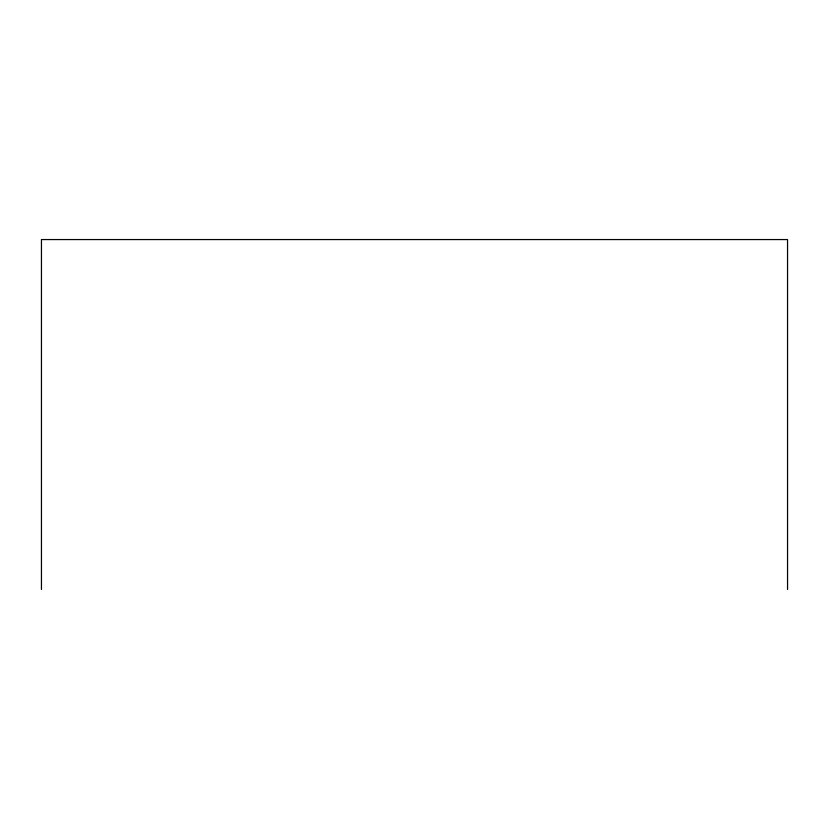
<?xml version="1.0" encoding="UTF-8"?>
<svg xmlns="http://www.w3.org/2000/svg" width="829" height="829" viewBox="0 0 829 829"><rect width="100%" height="100%" fill="white"/><g stroke="black" fill="none" stroke-linecap="round" stroke-linejoin="round"><path stroke-width="1.24" d="M787.55 589.44L787.55 239.56L41.45 239.56L41.45 589.44"/></g></svg>
